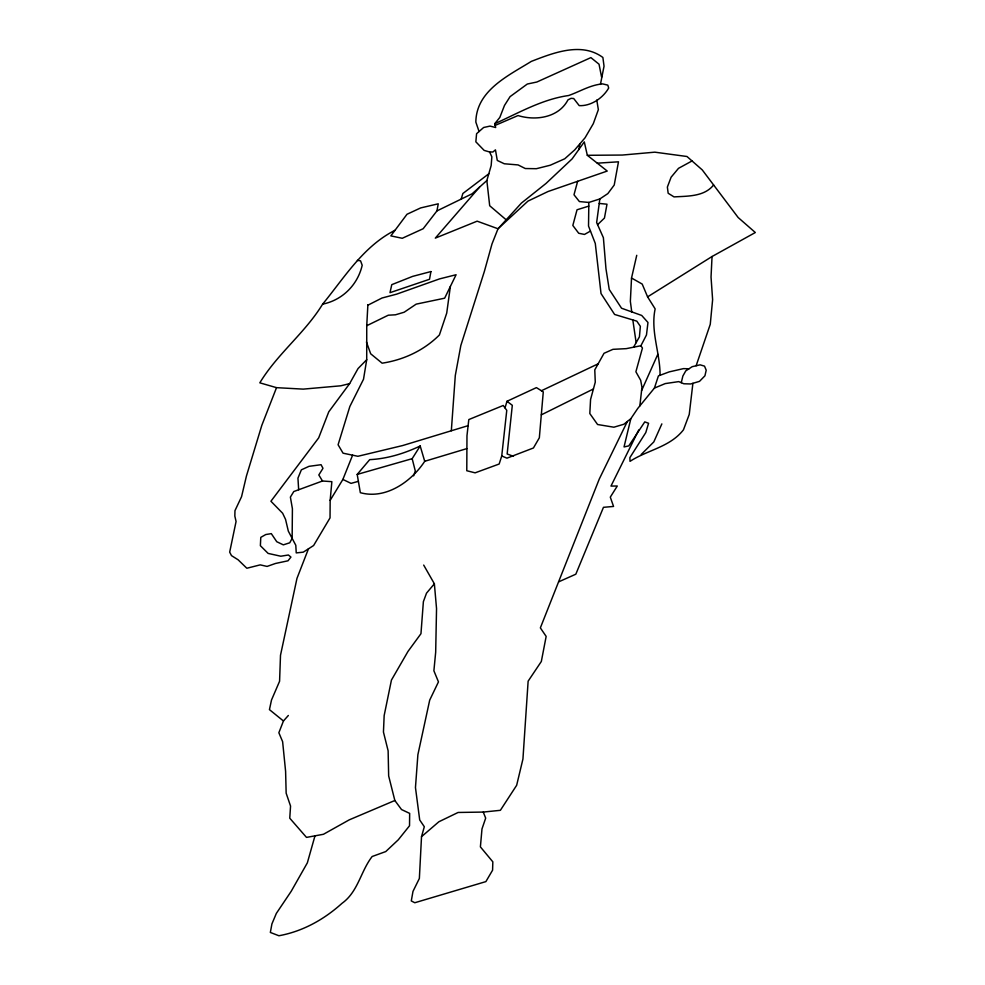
<?xml version="1.0" encoding="UTF-8"?>
<svg xmlns="http://www.w3.org/2000/svg" width="985" height="985" viewBox="0 0 985 985"><rect width="100%" height="100%" fill="white"/><g stroke="black" fill="none" stroke-linecap="round" stroke-linejoin="round"><path stroke-width="1.48" d="M660.073 375.285C660.196 353.073 650.346 331.317 655.148 308.884L647.588 296.867L642.208 284.074L631.533 278.016L636.741 255.312M349.626 383.633L340.798 385.8L303.245 389.124L276.526 387.659L261.825 425.323L246.435 476.038L241.559 496.686L234.972 510.661L234.836 516.066L236.068 521.508L229.677 552.142L231.5 555.626L238.111 559.788L246.841 568.246L260.212 564.873L267.083 566.424L275.443 563.482L288.014 560.797L290.932 557.091L288.408 554.998L280.811 556.217L268.129 553.41L260.372 545.702L260.791 537.367L265.778 534.535L271.306 533.636L276.76 541.725L283.335 544.853L289.75 542.797L292.139 538.352L292.41 508.765L290.39 497.105L293.776 491.552L322.489 481L331.859 481.677L330.16 500.355L330.037 517.888L313.612 545.518L303.281 552.154L296.239 552.905L295.796 545.284L288.322 531.124L285.551 519.39L282.646 513.259L270.924 501.242L318.672 437.882L328.768 411.816L349.626 383.633L358.035 368.575L366.715 359.71L366.74 325.715L367.885 304.697M597.279 163.178L618.481 161.811L614.221 185.045L607.843 193.602L599.84 198.945L588.845 202.454L588.525 226.057L595.285 243.443L601.022 293.555L614.603 314.461L636.815 321.147L640.361 326.343L639.425 336.845L633.577 347.2M451.327 430.765L455.304 375.457L460.832 345.513L484.374 271.404L492.007 243.911L498.016 228.766L521.447 203.045L546.01 183.456L572.137 158.868L584.29 141.889L587.319 155.298L622.348 155.051L654.816 152.17L686.976 156.504L702.256 169.912L738.147 217.513L755.323 232.522L712.044 256.519L711.035 277.056L712.623 299.711L710.259 324.311L696.136 365.755M631.533 278.016L630.351 301.361L631.754 311.888M421.518 836.671L419.364 878.46L412.986 891.4L411.287 900.93L414.796 902.74L485.876 881.612L492.586 870.186L492.832 861.838L480.397 846.891L481.985 828.927L485.679 818.129L483.253 812.071L458.099 812.465L438.867 821.761L421.518 836.671L424.313 826.735L419.708 819.963L415.461 787.557L417.886 754.695L429.694 700.15L438.46 681.879L433.892 670.785L435.678 652.218L436.54 608.595L434.373 583.797L423.685 565.082M501.734 455.981L506.77 410.351L503.237 405.475L468.798 419.573L466.976 435.715L466.779 470.731L475.115 472.837L499.161 464.021L501.734 455.981L506.955 458.16L533.427 447.978L539.337 437.808L543.277 391.895L536.419 387.622L506.979 401.289L505.01 407.913M639.844 405.894L641.961 387.24L640.681 380.321L635.891 371.764L642.442 348.074L640.903 345.735L646.468 334.974L647.97 322.489L641.703 315.446L621.547 308.231L609.235 289.455L605.972 268.806L603.386 237.705L596.639 222.536L599.84 198.945M450.367 286.463L446.722 313.107L439.396 334.974C423.932 350.451 403.653 359.907 382.118 363.182L370.68 353.787L366.445 341.992M366.715 359.71L363.514 379.25L349.847 406.497L338.089 444.764L343.063 453.186L357.887 456.289L402.705 445.54L468.109 425.668M479.067 131.522L475.841 122.078C476.26 90.583 508.1 75.808 531.309 61.402C553.299 52.87 581.495 41.653 602.882 57.475L604.039 66.192L600.431 84.427M436.946 210.901L438.251 203.809L420.669 207.921L406.99 214.274L390.836 235.883L402.262 238.284L423.181 228.717L436.946 210.901L472.172 193.762L486.849 180.55L491.17 165.529L491.86 156.824L489.594 151.986L484.152 150.397L475.841 141.815L476.592 133.701L483.635 127.496L490.05 126.092L495.689 127.533L494.741 123.716L499.801 117.449L504.492 105.432L510.082 96.629L527.307 84.033L536.837 82.026L590.889 57.61L599.028 64.21L601.613 77.224M578.86 149.474L579.894 143.835M692.898 383.325L689.241 414.439L683.455 429.829C669.935 447.178 647.33 449.997 630.006 461.362L629.883 457.619L645.791 432.563L648.573 423.279L644.781 421.888L628.799 445.885L624.034 446.944L630.831 418.699L637.738 408.467L654.422 388.078L658.411 375.913L669.184 371.887L683.491 368.624L688.971 368.784M681.275 382.685L682.876 375.999L685.769 370.889L692.172 366.691L700.101 364.832L704.509 366.137L706.208 370.2L704.928 375.814L699.51 381.355L690.707 383.965L683.824 383.768L678.727 381.614L665.244 383.584L654.422 388.078M577.653 181.289L573.996 194.771L579.402 201.568L588.845 202.454M314.978 835.846L307.345 862.86L291.215 891.277L276.342 913.403L271.922 923.905L270.346 932.45L278.915 935.75C302.777 931.391 324.065 919.51 341.955 903.368C358.22 891.708 360.584 871.38 372.158 856.507L385.751 851.569L398.272 839.811L409.526 825.775L409.662 813.388L401.523 809.547L394.85 800.497L388.656 775.921L388.127 750.804L383.448 732.052L384.162 715.566L391.439 680.081L407.975 651.442L420.964 633.687L423.378 601.663L426.517 593.155L434.373 583.797M461.214 198.958L462.864 193.503L488.794 173.803M413.638 475.841L415.288 470.965L412.173 458.678L420.189 445.983L424.72 461.288C411.348 481.739 385.664 499.74 360.338 492.685L357.198 474.413L369.695 459.65C387.339 458.751 404.281 453.531 420.189 445.983M308.453 548.83L296.977 578.367L280.503 655.247L279.58 681.263L271.503 700.015L269.447 709.631L283.446 720.983L278.853 732.741L282.621 741.668L285.601 771.329L286.155 793.184L290.55 806.05L289.762 818.203L306.495 837.398L323.449 834.283L349.244 819.852L394.85 800.497M330.16 500.355L342.879 479.436L352.593 455.181M641.58 390.614L657.82 354.292M661.858 423.882L653.806 441.92L641.235 454.43M627.359 421.469L599.286 479.005L540.359 627.876L546.158 636.409L541.331 661.477L528.132 681.164L522.937 759.029L516.657 785.291L500.38 810.31L483.253 812.071M638.723 429.989L610.971 486.085L617.299 486.011L610.294 497.142L613.556 506.438L603.46 507.324L575.819 574.206L558.618 581.864M395.034 230.281C363.243 246.349 344.504 277.487 322.637 304.131C305.005 333.004 277.388 353.763 259.818 382.833L276.526 387.659M479.51 187.162L435.308 238.124L477.146 221.169L498.016 228.766L527.935 201.125L548.066 191.509L607.24 171.058L587.319 155.298M283.446 720.983L288.346 715.479M713.608 184.971C704.3 196.791 687.653 196.052 674.036 196.901L668.162 193.257L667.374 187.064L671.105 177.214L678.505 168.337L692.049 160.949M597.587 224.678L604.445 218.067L606.994 204.203L599.225 203.439M630.831 418.699L623.887 424.239L613.877 427.207L597.575 424.51L589.818 413.552L590.569 399.467L595.272 382.155L594.78 369.855L604.027 353.295L612.965 349.33L626.238 348.653L640.903 345.735M647.588 296.867L712.044 256.519M590.471 231.081L584.487 234.442L578.712 233.26L572.827 225.466L577.038 209.768L588.796 206.111M367.861 305.202L382.045 297.999L396.623 294.158L439.569 278.89L456.08 274.741L444.654 298.184L416.175 304.143L404.182 312.22L395.453 314.806L388.287 315.2L366.74 325.715M541.307 414.857L593.426 388.976M541.418 390.737L598.154 363.822M494.741 123.716C518.738 112.918 542.181 99.251 568.64 95.52C579.98 91.568 590.249 84.944 602.635 83.897L607.831 85.141L608.681 88.047C602.918 98.069 591 106.257 579.217 105.629L573.713 98.525L571.078 98.328L567.976 99.867C558.741 117.658 535.705 121.044 518.036 115.553L495.16 125.403M322.637 304.131C342.448 300.154 357.69 284.825 362.197 265.273L360.547 260.816L357.37 260.372M424.72 461.288L466.902 448.594M357.198 474.413L412.173 458.678M358.392 481.333L351.054 483.376L342.879 479.436M489.594 151.986L492.919 151.986L495.455 149.855L497.277 160.432L504.283 163.769L518.098 164.926L525.3 168.533L536.345 168.706L550.27 165.221L564.737 158.782L574.723 149.892L585.065 137.777L593.315 123.654L598.351 109.667L596.787 100.076M513.468 456.314L507.152 453.987L512.311 405.303L506.979 401.289M506.179 219.803L489.693 205.742L486.849 180.55M322.489 481L318.82 474.967L322.981 468.318L321.061 464.711L309.007 466.336L301.373 469.833L297.95 478.131L298.664 489.754M632.826 319.953L636.138 342.645M430.925 271.565L429.522 279.272L389.986 292.68L391.771 284.665L412.604 276.391L430.925 271.565"/></g></svg>
